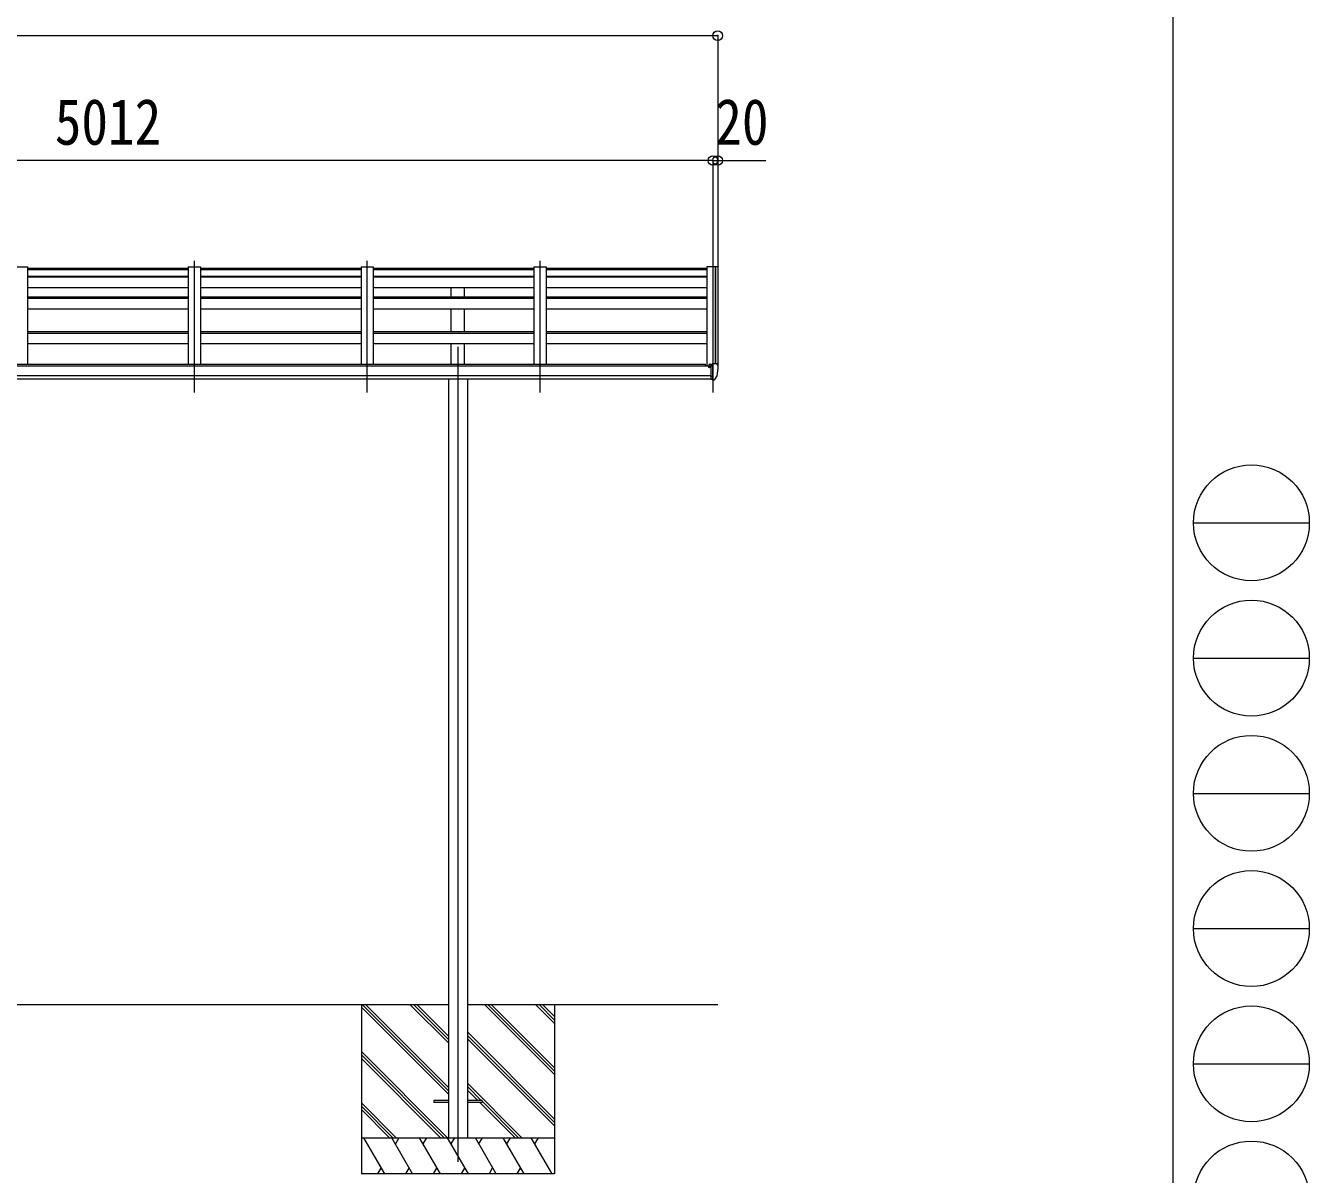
# Model space of a CAD drawing. Units: millimetres at full size, sheet at 1:40. Extents: x -11181 to 11305, y -7804 to 7716.
# Drawn here: x 5988 to 11305, y -4141 to 615 of the extents above; entities that cross this region are included whole.
import ezdxf
from ezdxf.enums import TextEntityAlignment as Align

# ---------------------------------------------------------------- set-up
doc = ezdxf.new("R2010")
doc.units = ezdxf.units.MM
doc.header["$LTSCALE"] = 40
doc.header["$PDMODE"] = 32
doc.header["$PDSIZE"] = 40
for name, color, linetype, lineweight in [('0-0_0', 7, 'Continuous', 9), ('0-1_本体', 4, 'Continuous', 9), ('0-2_部品', 7, 'Continuous', 9), ('0-8_PARTS2', 2, 'Continuous', 9), ('0-A_寸法', 6, 'Continuous', 9), ('F-0_240', 7, 'Continuous', 9)]:
    doc.layers.add(name, color=color, linetype=linetype, lineweight=lineweight)
doc.styles.add('ＭＳ ゴシック', font='')
doc.styles.get('ＭＳ ゴシック').set_extended_font_data('MS Gothic')

msp = doc.modelspace()

# ---------------------------------------------------------------- linework, layer by layer
at = {"layer": '0-0_0'}
for p, q in [((7738.69, -3439.42), (4917.69, -3439.42)), ((7378.19, -3439.42), (7378.19, -4139.42)), ((7738.69, -3809.44), (7378.19, -3448.94)), ((7738.69, -3795.29), (7382.82, -3439.42)), ((7738.69, -3781.15), (7396.96, -3439.42)), ((7738.69, -3597.3), (7580.81, -3439.42)), ((7738.69, -3583.16), (7594.95, -3439.42)), ((7738.69, -3569.02), (7609.1, -3439.42)), ((8854.19, -3439.42), (7817.69, -3439.42)), ((8178.19, -3728.44), (7889.18, -3439.42)), ((8178.19, -3714.29), (7903.32, -3439.42)), ((8178.19, -3700.15), (7917.46, -3439.42)), ((8178.19, -3516.31), (8101.31, -3439.42)), ((8178.19, -3502.16), (8115.45, -3439.42)), ((8178.19, -3488.02), (8129.6, -3439.42)), ((8178.19, -3439.42), (8178.19, -4139.42)), ((8178.19, -3912.28), (7817.69, -3551.79)), ((8178.19, -3926.43), (7817.69, -3565.93)), ((8178.19, -3940.57), (7817.69, -3580.07)), ((7734.84, -3989.42), (7378.19, -3632.79)), ((7720.69, -3989.42), (7378.19, -3646.93)), ((7706.55, -3989.42), (7378.19, -3661.07)), ((8043.2, -3989.42), (7817.69, -3763.92)), ((7874.55, -3834.91), (7817.69, -3778.06)), ((7860.41, -3834.91), (7817.69, -3792.2)), ((7522.7, -3989.42), (7378.19, -3844.92)), ((7508.56, -3989.42), (7378.19, -3859.06)), ((7494.42, -3989.42), (7378.19, -3873.2)), ((8014.92, -3989.42), (7869.41, -3843.91)), ((8029.06, -3989.42), (7878.19, -3838.56)), ((7378.19, -3989.42), (8178.19, -3989.42)), ((7475.08, -4139.42), (7388.48, -3989.42)), ((7590.55, -4139.42), (7503.95, -3989.42)), ((7533.95, -3989.42), (7518.95, -4015.41)), ((7706.03, -4139.42), (7619.42, -3989.42)), ((7634.42, -4015.41), (7649.42, -3989.42)), ((7821.5, -4139.42), (7734.89, -3989.42)), ((7749.89, -4015.41), (7764.89, -3989.42)), ((7936.97, -4139.42), (7850.36, -3989.42)), ((7865.36, -4015.41), (7880.36, -3989.42)), ((8052.44, -4139.42), (7965.83, -3989.42)), ((7980.83, -4015.41), (7995.84, -3989.42)), ((8167.91, -4139.42), (8081.3, -3989.42)), ((8096.3, -4015.41), (8111.3, -3989.42)), ((8178.19, -4139.42), (7378.19, -4139.42)), ((7460.09, -4113.45), (7445.09, -4139.42)), ((7575.56, -4113.45), (7560.56, -4139.42)), ((7691.03, -4113.45), (7676.03, -4139.42)), ((7806.5, -4113.44), (7791.5, -4139.42)), ((7921.97, -4113.44), (7906.97, -4139.42)), ((8037.44, -4113.45), (8022.44, -4139.42))]:
    msp.add_line(p, q, dxfattribs=at)
at = {"layer": '0-1_本体'}
for p, q in [((5945.19, -383.7), (5995.19, -383.7)), ((5995.19, -383.7), (5995.19, -783.27)), ((5995.19, -389.18), (6661.19, -389.18)), ((6661.19, -396.1), (5995.19, -396.1)), ((6661.19, -422.81), (5995.19, -422.81)), ((6661.19, -383.7), (6661.19, -783.27)), ((6661.19, -383.7), (6711.19, -383.7)), ((6711.19, -383.7), (6711.19, -783.27)), ((6711.19, -389.18), (7377.19, -389.18)), ((7377.19, -396.1), (6711.19, -396.1)), ((7377.19, -422.81), (6711.19, -422.81)), ((7377.19, -383.7), (7377.19, -783.27)), ((7377.19, -383.7), (7427.19, -383.7)), ((7427.19, -383.7), (7427.19, -783.27)), ((7427.19, -389.18), (8093.19, -389.18)), ((8093.19, -396.1), (7427.19, -396.1)), ((8093.19, -422.81), (7427.19, -422.81)), ((8093.19, -383.7), (8093.19, -783.27)), ((8093.19, -383.7), (8143.19, -383.7)), ((8143.19, -383.7), (8143.19, -783.27)), ((8143.19, -389.18), (8809.19, -389.18)), ((8809.19, -396.1), (8143.19, -396.1)), ((8809.19, -422.81), (8143.19, -422.81)), ((8809.19, -383.1), (8809.19, -793.67)), ((8845.12, -383.3), (8844.49, -384.92)), ((8845.19, -383.18), (8845.19, -783.49)), ((8853.25, -383.52), (8845.41, -383.11)), ((8854.19, -384.4), (8854.2, -790.04)), ((6661.19, -425.66), (5995.19, -425.66)), ((6661.19, -470.39), (5995.19, -470.39)), ((7377.19, -425.66), (6711.19, -425.66)), ((7377.19, -470.39), (6711.19, -470.39)), ((8093.19, -425.66), (7427.19, -425.66)), ((8093.19, -470.39), (7427.19, -470.39)), ((7750.69, -509.08), (7750.69, -470.39)), ((7805.69, -509.08), (7805.69, -470.39)), ((8809.19, -425.66), (8143.19, -425.66)), ((8809.19, -470.39), (8143.19, -470.39)), ((6661.19, -509.08), (5995.19, -509.08)), ((6661.19, -514.37), (5995.19, -514.37)), ((7377.19, -509.08), (6711.19, -509.08)), ((7377.19, -514.37), (6711.19, -514.37)), ((8093.19, -509.08), (7427.19, -509.08)), ((8093.19, -514.37), (7427.19, -514.37)), ((8809.19, -509.08), (8143.19, -509.08)), ((8809.19, -514.37), (8143.19, -514.37)), ((6661.19, -558.45), (5995.19, -558.45)), ((7377.19, -558.45), (6711.19, -558.45)), ((8093.19, -558.45), (7427.19, -558.45)), ((7750.69, -652), (7750.69, -558.45)), ((7805.69, -652), (7805.69, -558.45)), ((8809.19, -558.45), (8143.19, -558.45)), ((6661.19, -652), (5995.19, -652)), ((6661.19, -658.8), (5995.19, -658.8)), ((7377.19, -652), (6711.19, -652)), ((7377.19, -658.8), (6711.19, -658.8)), ((8093.19, -652), (7427.19, -652)), ((8093.19, -658.8), (7427.19, -658.8)), ((8809.19, -652), (8143.19, -652)), ((8809.19, -658.8), (8143.19, -658.8)), ((6661.19, -702.35), (5995.19, -702.35)), ((7377.19, -702.35), (6711.19, -702.35)), ((8093.19, -702.35), (7427.19, -702.35)), ((7750.69, -786.97), (7750.69, -702.35)), ((7805.69, -786.97), (7805.69, -702.35)), ((8809.19, -702.35), (8143.19, -702.35)), ((3828.69, -793.67), (8827.69, -793.67)), ((3852.19, -786.97), (8804.19, -786.97)), ((8804.19, -793.67), (8804.19, -786.97)), ((8827.69, -834.9), (3828.69, -834.9)), ((3828.69, -846.74), (8827.69, -846.67)), ((7738.69, -846.84), (7738.69, -3989.42)), ((7817.69, -846.84), (7817.69, -3989.42))]:
    msp.add_line(p, q, dxfattribs=at)
msp.add_lwpolyline([(8844.49, -783.49), (8844.49, -383.1), (8809.19, -383.1)], dxfattribs=at)
msp.add_circle((8820.22, -798.41), 3, dxfattribs=at)
for centre, radius, start, end in [((8845.4, -383.41), 0.301, 87.13321, 158.93673), ((8853.19, -384.52), 1, 6.67014, 87)]:
    msp.add_arc(centre, radius, start, end, dxfattribs=at)
at = {"layer": '0-2_部品'}
for p, q in [((8817.69, -789.54), (8817.69, -793.5)), ((8832.69, -788.38), (8818.69, -788.43)), ((8822.19, -788.42), (8822.19, -786.52)), ((8823.02, -786.11), (8832.69, -785.38)), ((8827.69, -793.42), (8834.19, -793.03)), ((8832.69, -784.61), (8834.19, -784.61)), ((8832.69, -784.61), (8832.69, -790.78)), ((8834.19, -852.19), (8834.19, -783.69)), ((8849.28, -784.26), (8853.35, -790.07)), ((8856.19, -793.06), (8856.19, -793.69)), ((8822.69, -798.61), (8822.39, -798.61)), ((8823.22, -798.61), (8822.69, -798.61)), ((8827.69, -848.99), (8833.19, -848.99)), ((8833.69, -849.99), (8833.19, -848.99)), ((8834.19, -849.99), (8833.69, -849.99)), ((8841.82, -850.38), (8851.56, -835)), ((8835.69, -852.1), (8834.19, -852.19)), ((8835.69, -852.1), (8839.4, -851.87))]:
    msp.add_line(p, q, dxfattribs=at)
at = {"layer": '0-2_部品', "color": 4}
for p, q in [((7738.69, -3834.91), (7678.19, -3834.91)), ((7678.19, -3834.91), (7678.19, -3843.91)), ((7738.69, -3843.91), (7678.19, -3843.91)), ((7878.19, -3834.91), (7817.69, -3834.91)), ((7878.19, -3843.91), (7817.69, -3843.91)), ((7878.19, -3834.91), (7878.19, -3843.91))]:
    msp.add_line(p, q, dxfattribs=at)
at = {"layer": '0-2_部品'}
for points in [[(8817.69, -796.99), (8817.69, -798.61), (8817.22, -798.61)], [(8822.39, -797.42), (8822.39, -798.61), (8817.69, -798.61)], [(8823.02, -786.11), (8822.85, -786.12), (8822.69, -786.16), (8822.55, -786.2), (8822.43, -786.25), (8822.33, -786.31), (8822.25, -786.38), (8822.21, -786.45), (8822.19, -786.52)], [(8827.69, -848.99), (8827.69, -790.78), (8832.69, -790.78)], [(8834.19, -783.69), (8846.19, -783.69), (8848.53, -783.83)], [(8834.19, -838.3), (8831.03, -837.89), (8827.69, -837.46)]]:
    msp.add_lwpolyline(points, dxfattribs=at)
for centre, radius, start, end in [((8820.19, -798.61), 2.5, 28.35764, 180), ((8820.19, -798.61), 2.5, 0, 28.35764), ((8848.46, -784.83), 1, 35, 86.5), ((8663.7, -793.69), 192.49, 347.8767, 359.9992), ((8853.19, -793.06), 3, 0, 87), ((8839.22, -848.88), 3, 273.5, 330), ((8848.96, -833.5), 3, 330, 348.16652)]:
    msp.add_arc(centre, radius, start, end, dxfattribs=at)
msp.add_ellipse((8818.69, -789.54), major_axis=(0.02, 1.1), ratio=0.906239, start_param=0.0206394, end_param=1.5914357, dxfattribs=at)
at = {"layer": '0-8_PARTS2'}
for p, q in [((6686.19, -903.02), (6686.19, -359.17)), ((7402.19, -903.02), (7402.19, -359.17)), ((8118.19, -903.02), (8118.19, -359.17)), ((8834.19, -383.73), (8834.19, -903.02)), ((7778.19, -714.21), (7778.19, -4089.44))]:
    msp.add_line(p, q, dxfattribs=at)
at = {"layer": '0-A_寸法'}
for p, q in [((-1209.8, 574.23), (8854.19, 574.23)), ((8854.19, 574.23), (8854.19, 56.99)), ((8834.19, 56.99), (3822.19, 56.99)), ((8834.19, 56.99), (8834.19, -398.59)), ((8834.19, 56.99), (8834.19, -398.59)), ((8834.19, 56.99), (8854.19, 56.99)), ((8854.19, 56.99), (8854.19, -398.59)), ((8854.19, 56.99), (9054.19, 56.99))]:
    msp.add_line(p, q, dxfattribs=at)
for p in [(8854.19, 574.23), (8834.19, 56.99), (8854.19, 56.99)]:
    msp.add_point(p, dxfattribs=at)
at = {"layer": 'F-0_240', "color": 5}
msp.add_line((10739.39, 7716.46), (10739.39, -7803.54), dxfattribs=at)
at = {"layer": 'F-0_240', "color": 4}
for p, q in [((10824.88, -1443.54), (11304.88, -1443.54)), ((10824.88, -2003.54), (11304.88, -2003.54)), ((10824.88, -2563.54), (11304.88, -2563.54)), ((10824.88, -3123.54), (11304.88, -3123.54)), ((10824.88, -3683.54), (11304.88, -3683.54))]:
    msp.add_line(p, q, dxfattribs=at)
for centre in [(11064.88, -1443.54), (11064.88, -2003.54), (11064.88, -2563.54), (11064.88, -3123.54), (11064.88, -3683.54), (11064.88, -4243.54)]:
    msp.add_circle(centre, 240, dxfattribs=at)

# ---------------------------------------------------------------- texts
at = {"layer": '0-A_寸法', "color": 7, "style": 'ＭＳ ゴシック', "width": 0.85}
for s, p in [('5012', (6108.19, 64.99)), ('20', (8844.19, 64.99))]:
    msp.add_text(s, height=190.6, dxfattribs=at).set_placement(p, align=Align.BOTTOM_LEFT)

doc.saveas('drawing.dxf')
